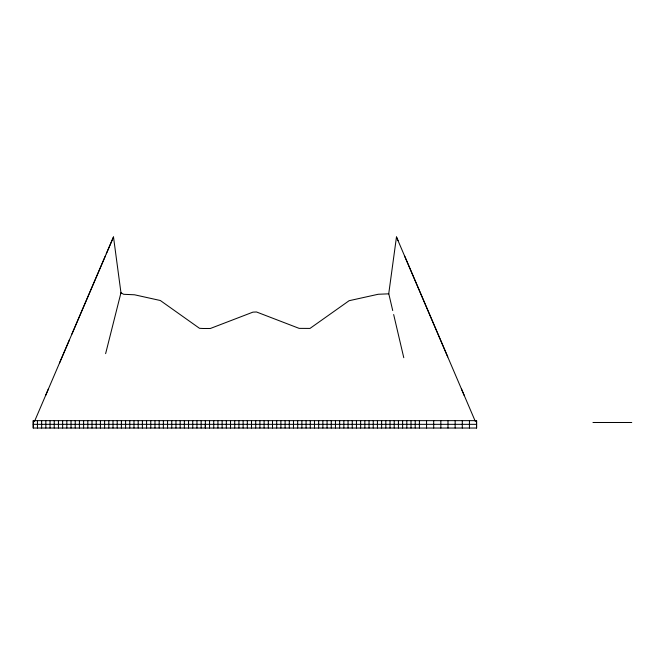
<?xml version="1.0" encoding="UTF-8"?>
<svg xmlns="http://www.w3.org/2000/svg" width="665" height="665" viewBox="0 0 665 665"><rect width="100%" height="100%" fill="white"/><g stroke="black" fill="none" stroke-linecap="round" stroke-linejoin="round"><path stroke-width="1" d="M33.25 428.036L33.25 420.646L476.581 420.646L476.581 428.036L33.25 428.036L33.25 420.646M37.448 428.036L37.448 420.646M41.646 428.036L41.646 420.646M45.843 428.036L45.843 420.646M50.041 428.036L50.041 420.646M54.239 428.036L54.239 420.646M58.437 428.036L58.437 420.646M62.635 428.036L62.635 420.646M66.833 428.036L66.833 420.646M71.03 428.036L71.03 420.646M75.22 428.036L75.22 420.646M79.418 428.036L79.418 420.646M83.615 428.036L83.615 420.646M87.813 428.036L87.813 420.646M92.011 428.036L92.011 420.646M96.209 428.036L96.209 420.646M100.407 428.036L100.407 420.646M104.605 428.036L104.605 420.646M108.802 428.036L108.802 420.646M113 428.036L113 420.646M117.198 428.036L117.198 420.646M121.396 428.036L121.396 420.646M125.594 428.036L125.594 420.646M129.791 428.036L129.791 420.646M133.989 428.036L133.989 420.646M138.187 420.646L138.187 428.036M142.385 420.646L142.385 428.036M146.574 420.646L146.574 428.036M150.772 420.646L150.772 428.036M154.97 420.646L154.97 428.036M159.168 420.646L159.168 428.036M163.366 420.646L163.366 428.036M167.563 420.646L167.563 428.036M171.761 420.646L171.761 428.036M175.959 420.646L175.959 428.036M180.157 420.646L180.157 428.036M184.355 420.646L184.355 428.036M188.544 420.646L188.544 428.036M192.75 420.646L192.75 428.036M205.344 424.337L205.344 428.036L205.344 420.646M209.542 428.036L209.542 420.646M213.739 428.036L213.739 420.646M217.937 428.036L217.937 420.646M222.127 428.036L222.127 420.646M226.324 428.036L226.324 420.646M230.522 428.036L230.522 420.646M234.72 428.036L234.72 420.646M238.918 428.036L238.918 420.646M243.116 428.036L243.116 420.646M247.314 428.036L247.314 420.646M251.511 428.036L251.511 420.646M255.709 428.036L255.709 420.646M264.105 420.646L264.105 428.036M268.303 420.646L268.303 428.036M272.5 420.646L272.5 428.036M276.698 420.646L276.698 428.036M280.896 420.646L280.896 428.036M285.094 420.646L285.094 428.036M306.075 428.036L306.075 420.646M310.272 428.036L310.272 420.646M314.47 428.036L314.47 420.646M318.66 428.036L318.66 420.646M322.866 428.036L322.866 420.646M327.064 428.036L327.064 420.646M331.261 428.036L331.261 420.646M335.459 428.036L335.459 420.646M339.657 428.036L339.657 420.646M343.855 428.036L343.855 420.646M348.053 428.036L348.053 420.646M352.25 428.036L352.25 420.646M356.448 428.036L356.448 420.646M360.646 428.036L360.646 420.646M364.844 428.036L364.844 420.646M369.033 428.036L369.033 420.646M373.231 428.036L373.231 420.646M377.429 420.646L377.429 428.036M381.627 420.646L381.627 428.036M385.825 420.646L385.825 428.036M390.023 420.646L390.023 428.036M394.22 420.646L394.22 428.036M398.418 420.646L398.418 428.036M402.616 420.646L402.616 428.036M406.814 420.646L406.814 428.036M411.012 420.646L411.012 428.036M415.209 420.646L415.209 428.036M419.407 420.646L419.407 428.036M426.556 420.646L426.556 428.036M433.696 420.646L433.696 428.036M440.845 420.646L440.845 428.036M447.994 420.646L447.994 428.036M455.143 420.646L455.143 428.036M462.291 420.646L462.291 428.036M469.44 420.646L469.44 428.036M464.286 395.6L396.473 236.998L388.751 293.614L392.724 310.563M105.627 353.639L120.964 292.758L113.499 236.964L59.526 362.99M120.847 293.232L120.964 292.758L123.624 294.296L134.521 294.786L160.323 300.505L199.5 328.31L203.099 328.493L210.348 328.485L252.949 312.134L256.499 311.976L299.142 328.369L309.998 328.419L349.117 300.705L378.21 294.262L388.801 293.83M45.569 395.592L69.542 339.591M71.887 334.121L105.27 256.158M48.487 388.776L34.439 421.56M106.267 253.831L113.466 237.039M592.956 422.491L631.75 422.491M33.25 424.337L476.581 424.337M398.044 240.672L396.473 236.998M404.686 256.191L447.761 356.93M461.377 388.784L475.392 421.56M393.663 314.537L403.78 357.704M476.581 420.646L476.581 428.036M301.877 420.646L301.877 428.036M297.679 420.646L297.679 428.036M293.481 420.646L293.481 428.036M289.292 420.646L289.292 428.036M259.907 420.646L259.907 428.036M201.146 420.646L201.146 428.036M196.948 420.646L196.948 428.036"/></g></svg>
